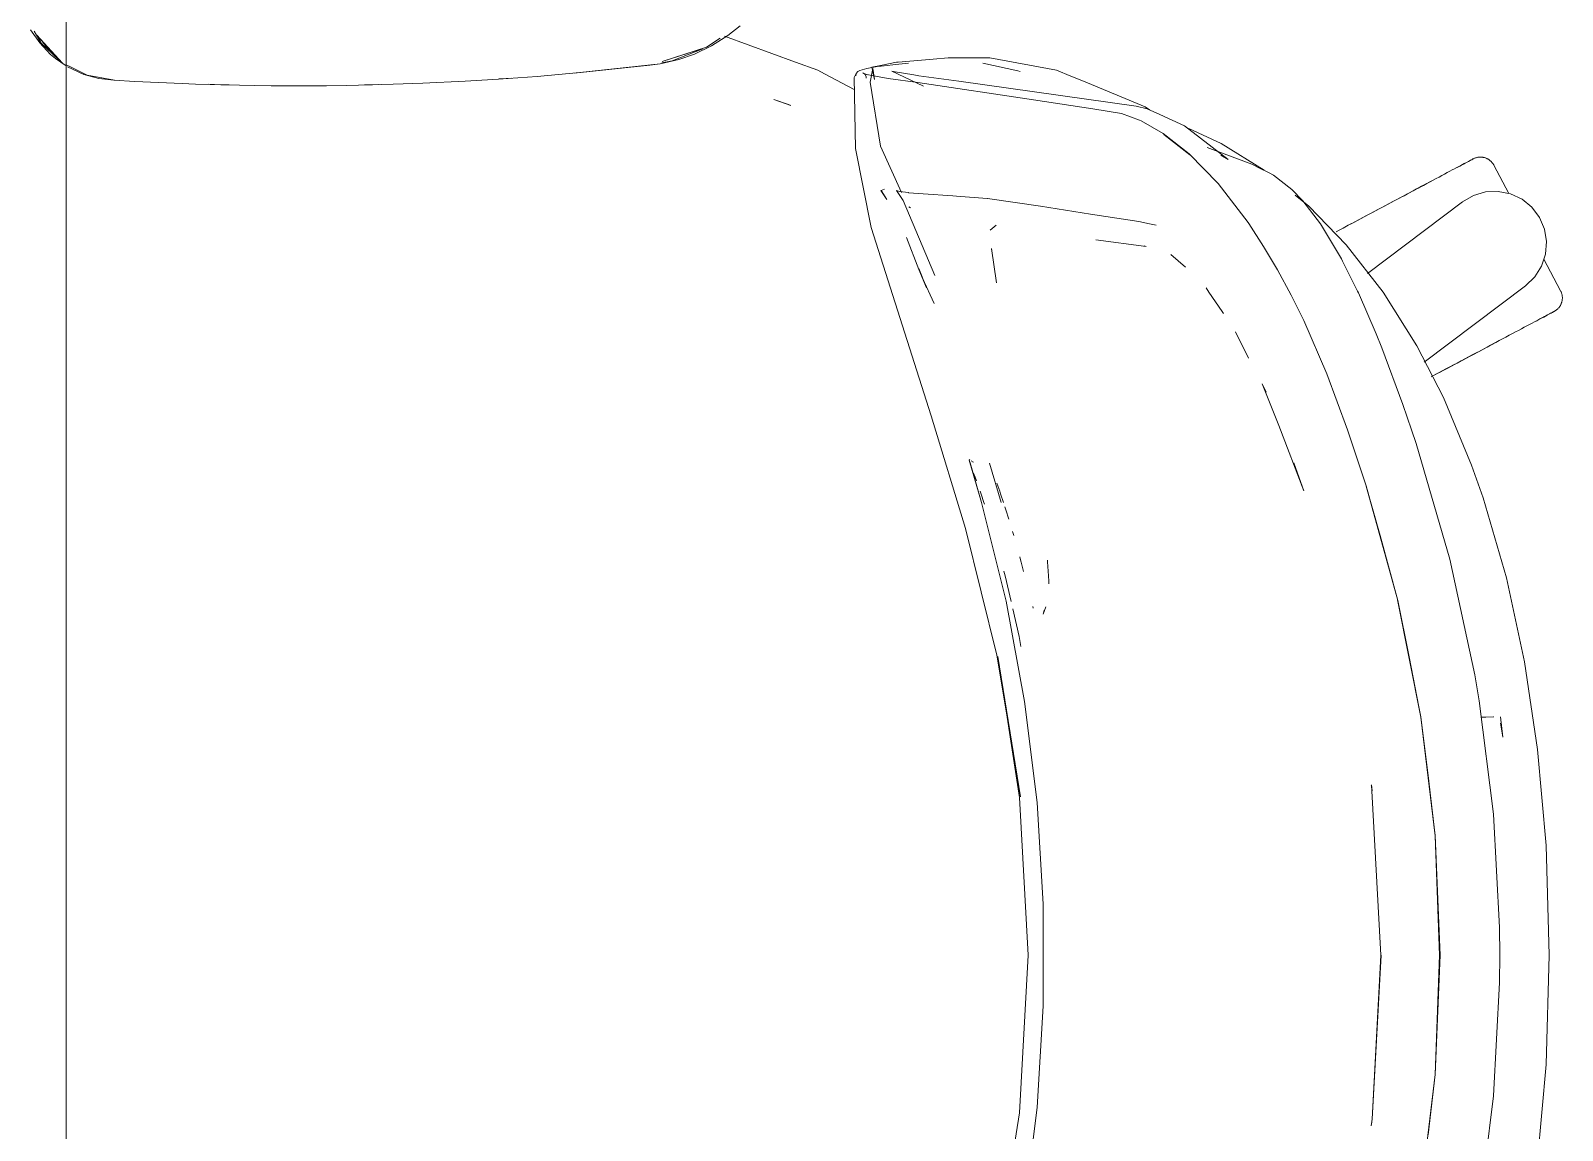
# Model space of a CAD drawing. Header units: millimetres. Extents: x 155927 to 295199, y -4084 to 97293.
# Drawn here: x 187113.7 to 187521.8, y 30701.7 to 30994.6 of the extents above; entities that cross this region are included whole.
import ezdxf

# ---------------------------------------------------------------- set-up
doc = ezdxf.new("R2010")
doc.units = ezdxf.units.MM
doc.header["$MEASUREMENT"] = 0
doc.layers.add('G-IMPT', color=8, linetype='CONTINUOUS', lineweight=9)
doc.layers.add('I-FURN', color=8, linetype='CONTINUOUS', lineweight=9)

msp = doc.modelspace()

# ---------------------------------------------------------------- linework, layer by layer
at = {"layer": 'G-IMPT'}
for p, q in [((187302.81, 30995.87), (187299.5, 30993.25)), ((187116.18, 30991.28), (187113.74, 30994.74)), ((187114.67, 30994.38), (187116.55, 30991.23)), ((187115.36, 30993.32), (187122.26, 30985.92)), ((187115.36, 30993.32), (187116.64, 30991.85)), ((187116.77, 30991.69), (187119.85, 30988.16)), ((187293.85, 30990.13), (187297.43, 30992.55)), ((187295.17, 30990.52), (187299.5, 30993.25)), ((187298.6, 30993.13), (187317.54, 30986.19)), ((187119.05, 30988.24), (187116.18, 30991.28)), ((187116.55, 30991.23), (187122.26, 30985.92)), ((187119.05, 30988.24), (187120.37, 30987.1)), ((187122.26, 30985.92), (187119.85, 30988.16)), ((187293.85, 30990.13), (187282, 30986.31)), ((187291.14, 30989.23), (187282, 30986.31)), ((187284.63, 30986.52), (187292.81, 30989.72)), ((187290.59, 30988.33), (187286.46, 30986.88)), ((187295.17, 30990.52), (187290.59, 30988.33)), ((187293.85, 30990.13), (187291.14, 30989.23)), ((187354.23, 30986.98), (187358.18, 30987.32)), ((187362.35, 30987.32), (187358.18, 30987.32)), ((187369.32, 30987.29), (187362.35, 30987.32)), ((187369.32, 30987.29), (187387.02, 30984.05)), ((187123.23, 30985.15), (187120.37, 30987.1)), ((187124.5, 30984.82), (187123.23, 30985.45)), ((187123.59, 30984.9), (187127.92, 30982.91)), ((187124.5, 30984.82), (187128.76, 30982.72)), ((187260.06, 30983.38), (187248.67, 30982.39)), ((187281.5, 30985.73), (187258.54, 30983.27)), ((187258.54, 30983.27), (187278.68, 30985.4)), ((187281.5, 30985.73), (187260.06, 30983.38)), ((187281.5, 30985.73), (187278.68, 30985.4)), ((187281.5, 30985.73), (187286.46, 30986.88)), ((187281.95, 30986.02), (187284.63, 30986.52)), ((187317.54, 30986.19), (187323.51, 30984)), ((187325.27, 30983.08), (187323.51, 30984)), ((187334.09, 30983.65), (187333.72, 30983.16)), ((187334.63, 30983.97), (187334.09, 30983.65)), ((187334.63, 30983.97), (187336.49, 30984.52)), ((187335.98, 30982.93), (187335.48, 30983.33)), ((187336.58, 30982.77), (187335.48, 30983.33)), ((187339.77, 30985.06), (187336.49, 30984.52)), ((187338.1, 30984.46), (187337.41, 30980.88)), ((187340.18, 30985.32), (187337.86, 30984.87)), ((187338.59, 30981.59), (187337.86, 30984.87)), ((187338.59, 30981.59), (187338.1, 30984.46)), ((187339.77, 30985.06), (187340.39, 30985.14)), ((187344.43, 30986.13), (187340.18, 30985.32)), ((187340.39, 30985.14), (187345.07, 30985.65)), ((187343.2, 30983.74), (187351.6, 30979.75)), ((187343.2, 30983.74), (187344.06, 30983.59)), ((187349.08, 30982.76), (187344.06, 30983.59)), ((187344.9, 30986.17), (187344.43, 30986.13)), ((187344.9, 30986.17), (187354.23, 30986.98)), ((187345.07, 30985.65), (187347.66, 30985.87)), ((187367.46, 30985.88), (187376.76, 30983.84)), ((187376.76, 30983.84), (187377.34, 30983.68)), ((187387.02, 30984.05), (187390.88, 30982.46)), ((187131.87, 30981.85), (187127.92, 30982.91)), ((187128.76, 30982.72), (187136.1, 30981.35)), ((187135.88, 30981.35), (187131.87, 30981.85)), ((187141.54, 30981.06), (187135.88, 30981.35)), ((187141.54, 30981.06), (187154.1, 30980.45)), ((187157.65, 30980.32), (187154.1, 30980.45)), ((187173.32, 30979.95), (187157.65, 30980.32)), ((187161.05, 30980.27), (187164.37, 30980.12)), ((187166.59, 30980.12), (187164.37, 30980.12)), ((187173.32, 30979.95), (187177.83, 30979.89)), ((187177.83, 30979.89), (187192.54, 30979.9)), ((187198.01, 30979.97), (187192.54, 30979.9)), ((187198.01, 30979.97), (187210.32, 30980.27)), ((187204.79, 30980.11), (187202.71, 30980.11)), ((187206.45, 30980.19), (187204.79, 30980.11)), ((187218.2, 30980.56), (187210.32, 30980.27)), ((187218.2, 30980.56), (187229.51, 30981.1)), ((187238.38, 30981.66), (187229.51, 30981.1)), ((187238.38, 30981.66), (187248.67, 30982.39)), ((187240.42, 30981.8), (187238.52, 30981.71)), ((187240.42, 30981.8), (187241.84, 30981.93)), ((187333.18, 30978.93), (187325.27, 30983.08)), ((187333.11, 30982.12), (187333.72, 30983.16)), ((187333.5, 30963.14), (187333.11, 30982.12)), ((187333.59, 30982.53), (187333.72, 30983.16)), ((187333.59, 30982.53), (187333.7, 30983.08)), ((187333.72, 30983.16), (187333.7, 30983.08)), ((187336.58, 30982.77), (187335.96, 30982.94)), ((187335.96, 30982.94), (187342.23, 30981.83)), ((187335.98, 30982.93), (187336.31, 30982.39)), ((187336.38, 30981.89), (187336.31, 30982.39)), ((187340.13, 30963.84), (187337.41, 30980.88)), ((187342.23, 30981.83), (187350.08, 30980.72)), ((187349.08, 30982.76), (187350.38, 30982.54)), ((187350.08, 30980.72), (187380.95, 30976.16)), ((187361.04, 30981.1), (187350.38, 30982.54)), ((187361.04, 30981.1), (187408.26, 30974.43)), ((187394.24, 30981.07), (187390.88, 30982.46)), ((187410.69, 30974.27), (187394.24, 30981.07)), ((187316.24, 30974.59), (187311.77, 30976.23)), ((187311.77, 30976.23), (187315.65, 30974.85)), ((187380.95, 30976.16), (187396.72, 30973.77)), ((187316.24, 30974.59), (187315.65, 30974.85)), ((187404.39, 30972.47), (187396.72, 30973.77)), ((187404.39, 30972.47), (187409.18, 30970.71)), ((187408.26, 30974.43), (187411.25, 30973.78)), ((187411.86, 30973.5), (187410.69, 30974.27)), ((187414.62, 30972.22), (187411.25, 30973.78)), ((187414.62, 30972.22), (187421.14, 30969.18)), ((187409.6, 30970.5), (187409.18, 30970.71)), ((187415.44, 30967.21), (187409.6, 30970.5)), ((187415.44, 30967.21), (187422.41, 30961.79)), ((187422.61, 30961.49), (187415.66, 30966.89)), ((187415.66, 30966.89), (187419.04, 30964.3)), ((187432.84, 30960.24), (187421.14, 30969.18)), ((187422.33, 30968.51), (187430.95, 30964.53)), ((187333.5, 30963.14), (187337.69, 30942.18)), ((187340.13, 30963.84), (187345.74, 30951.49)), ((187422.61, 30961.49), (187419.04, 30964.3)), ((187427.19, 30963.47), (187439.09, 30958.96)), ((187430.95, 30964.53), (187442.4, 30957.4)), ((187430.14, 30953.89), (187422.41, 30961.79)), ((187432.84, 30960.24), (187430.81, 30961.4)), ((187441.32, 30957.89), (187439.09, 30958.96)), ((187443.76, 30956.71), (187441.32, 30957.89)), ((187444.89, 30956.1), (187443.76, 30956.71)), ((187444.89, 30956.1), (187449.76, 30952.24)), ((187340.27, 30952.01), (187340.33, 30952.03)), ((187340.27, 30952.01), (187341.86, 30949.55)), ((187341.2, 30952.31), (187340.33, 30952.03)), ((187341.86, 30949.55), (187340.33, 30952.03)), ((187340.33, 30952.03), (187341.82, 30949.56)), ((187345.19, 30951.72), (187344.47, 30952)), ((187344.47, 30952), (187346.23, 30949.34)), ((187345.19, 30951.72), (187345.21, 30951.71)), ((187347.59, 30951.42), (187345.21, 30951.71)), ((187347.59, 30951.42), (187347.67, 30951.41)), ((187351.54, 30951.12), (187347.67, 30951.41)), ((187359.4, 30950.55), (187351.54, 30951.12)), ((187360.39, 30950.48), (187359.4, 30950.55)), ((187430.14, 30953.89), (187438.16, 30943.46)), ((187449.76, 30952.24), (187452.65, 30949.21)), ((187454.32, 30947.79), (187450.65, 30950.79)), ((187346.23, 30949.34), (187354.67, 30929.36)), ((187347.68, 30947.62), (187348.12, 30947.35)), ((187368.63, 30949.86), (187360.39, 30950.48)), ((187368.63, 30949.86), (187368.71, 30949.85)), ((187382.78, 30947.82), (187368.71, 30949.85)), ((187382.78, 30947.82), (187396.14, 30945.71)), ((187452.65, 30949.21), (187457.37, 30943.08)), ((187454.32, 30947.79), (187464.28, 30937.5)), ((187369.37, 30941.47), (187371.01, 30942.75)), ((187396.14, 30945.71), (187396.65, 30945.63)), ((187397.26, 30945.53), (187396.65, 30945.63)), ((187397.26, 30945.53), (187408.98, 30943.73)), ((187408.98, 30943.73), (187409.45, 30943.66)), ((187411.43, 30943.23), (187409.45, 30943.66)), ((187413.6, 30942.77), (187411.43, 30943.23)), ((187438.33, 30943.2), (187438.16, 30943.46)), ((187442.21, 30937.1), (187438.33, 30943.2)), ((187457.37, 30943.08), (187458.23, 30941.79)), ((187353.68, 30891.94), (187337.69, 30942.18)), ((187350.37, 30930.99), (187347.12, 30939.46)), ((187397.56, 30938.85), (187410.91, 30937.07)), ((187462.96, 30933.79), (187458.23, 30941.79)), ((187369.72, 30936.53), (187371.12, 30927.36)), ((187369.72, 30936.53), (187369.77, 30936.18)), ((187410.91, 30937.07), (187410.44, 30937.22)), ((187421.41, 30931.57), (187417.5, 30934.91)), ((187442.21, 30937.1), (187445.98, 30930.87)), ((187474.09, 30924.9), (187464.28, 30937.5)), ((187352.39, 30926.09), (187350.37, 30931.2)), ((187350.37, 30931.2), (187352.39, 30926.08)), ((187350.37, 30930.99), (187352.39, 30926.09)), ((187449.55, 30924.08), (187445.98, 30930.87)), ((187463.27, 30933.19), (187462.96, 30933.79)), ((187463.27, 30933.19), (187467.27, 30925.18)), ((187351.39, 30928.62), (187354.44, 30921.9)), ((187427.69, 30924.94), (187426.93, 30926.04)), ((187427.69, 30924.94), (187431.18, 30919.81)), ((187449.55, 30924.08), (187452.94, 30917.36)), ((187467.49, 30924.74), (187467.27, 30925.18)), ((187467.49, 30924.74), (187472.26, 30913.78)), ((187483.06, 30910.6), (187474.09, 30924.9)), ((187431.18, 30919.81), (187431.57, 30919.23)), ((187434.71, 30914.33), (187438.25, 30907.36)), ((187459.11, 30903.13), (187452.94, 30917.36)), ((187472.26, 30913.78), (187473.74, 30910.1)), ((187479.34, 30895.03), (187473.74, 30910.1)), ((187490.15, 30896.82), (187483.06, 30910.6)), ((187464.57, 30888.25), (187459.11, 30903.13)), ((187445.61, 30891.17), (187441.88, 30900.5)), ((187441.88, 30900.5), (187442.88, 30898.25)), ((187479.34, 30895.03), (187481.68, 30888.21)), ((187497.67, 30878.85), (187490.15, 30896.82)), ((187362.86, 30861.96), (187353.68, 30891.94)), ((187446.27, 30889.44), (187445.61, 30891.17)), ((187452.98, 30872), (187446.27, 30889.44)), ((187464.57, 30888.25), (187469.58, 30873.33)), ((187482.88, 30884.6), (187481.68, 30888.21)), ((187482.88, 30884.6), (187491.82, 30853.77)), ((187363.82, 30880.14), (187363.96, 30880.38)), ((187367.09, 30868.92), (187363.82, 30880.14)), ((187367.09, 30868.92), (187363.98, 30879.74)), ((187364.03, 30879.45), (187363.98, 30879.74)), ((187367.09, 30868.92), (187364.03, 30879.45)), ((187364.91, 30879.6), (187364.3, 30879.98)), ((187364.91, 30879.6), (187364.7, 30879.75)), ((187372.29, 30868.91), (187369.25, 30879.34)), ((187452.98, 30872), (187450.26, 30879.43)), ((187497.67, 30878.85), (187500.74, 30870.12)), ((187365.37, 30875.66), (187364.97, 30876.73)), ((187365.71, 30874.69), (187365.37, 30875.66)), ((187371.16, 30874.09), (187371.92, 30871.93)), ((187473.31, 30860.08), (187469.54, 30873.25)), ((187477.97, 30842.84), (187469.54, 30873.25)), ((187477.97, 30842.84), (187469.58, 30873.33)), ((187366.7, 30871.94), (187366.99, 30871.14)), ((187367.72, 30868.91), (187366.99, 30871.14)), ((187373.64, 30842.6), (187367.09, 30868.92)), ((187367.72, 30868.91), (187367.87, 30868.46)), ((187372.18, 30871.21), (187371.92, 30871.93)), ((187372.18, 30871.21), (187372.95, 30868.91)), ((187500.74, 30870.12), (187506.92, 30848.87)), ((187373.33, 30867.77), (187373.58, 30866.99)), ((187373.58, 30866.99), (187374.36, 30864.5)), ((187362.86, 30861.96), (187371.18, 30828.28)), ((187375.35, 30861.2), (187375.69, 30860.08)), ((187473.31, 30860.08), (187477.97, 30842.84)), ((187377.26, 30854.41), (187378.26, 30850.55)), ((187377.26, 30854.41), (187377.65, 30852.89)), ((187384.68, 30853.06), (187384.65, 30853.54)), ((187384.96, 30849.35), (187384.68, 30853.06)), ((187498.49, 30822.98), (187491.82, 30853.77)), ((187373.41, 30849.33), (187373.07, 30850.62)), ((187374.96, 30842.58), (187373.41, 30849.33)), ((187384.96, 30849.35), (187385.06, 30847.98)), ((187506.92, 30848.87), (187511.73, 30826.51)), ((187385.06, 30847.28), (187385.06, 30847.98)), ((187373.64, 30842.6), (187378.57, 30815.93)), ((187377.12, 30833.19), (187375.41, 30840.61)), ((187380.86, 30840.79), (187380.72, 30841.2)), ((187383.53, 30839.19), (187384.21, 30841.14)), ((187484.14, 30811.71), (187477.92, 30842.95)), ((187477.92, 30842.95), (187484.14, 30811.79)), ((187477.97, 30842.84), (187481.04, 30827.81)), ((187383.53, 30839.19), (187383.74, 30840.24)), ((187377.59, 30830.55), (187377.12, 30833.19)), ((187371.18, 30828.28), (187377.44, 30790.54)), ((187377.17, 30790.37), (187371.44, 30827.9)), ((187377.44, 30790.54), (187371.44, 30827.9)), ((187484.14, 30811.71), (187481.04, 30827.81)), ((187515.22, 30803.09), (187511.73, 30826.51)), ((187499.67, 30816.06), (187498.49, 30822.98)), ((187378.57, 30815.93), (187381.87, 30789.01)), ((187503.49, 30785.89), (187499.67, 30816.06)), ((187487.96, 30780.2), (187484.14, 30811.79)), ((187503.56, 30811.82), (187501.47, 30811.75)), ((187503.56, 30811.82), (187503.45, 30811.82)), ((187505.32, 30811.79), (187505.97, 30806.38)), ((187486.08, 30796.23), (187484.14, 30811.71)), ((187487.92, 30780.16), (187484.14, 30811.71)), ((187500.22, 30811.71), (187501.47, 30811.75)), ((187505.4, 30810.15), (187505.97, 30806.38)), ((187517.49, 30777.52), (187515.22, 30803.09)), ((187486.08, 30796.23), (187487.92, 30780.16)), ((187470.92, 30793.66), (187470.96, 30793.41)), ((187471.2, 30792.11), (187470.96, 30793.41)), ((187473.47, 30748.38), (187470.97, 30793.72)), ((187470.97, 30793.72), (187471.2, 30792.11)), ((187377.17, 30790.37), (187379.53, 30748.38)), ((187383.52, 30761.94), (187381.87, 30789.01)), ((187505.1, 30755.69), (187503.49, 30785.89)), ((187487.92, 30780.16), (187488.6, 30765.26)), ((187487.92, 30780.16), (187489.07, 30748.38)), ((187489.29, 30748.38), (187487.96, 30780.2)), ((187518.33, 30748.38), (187517.49, 30777.52)), ((187488.6, 30765.26), (187489.07, 30748.38)), ((187383.52, 30734.82), (187383.52, 30761.94)), ((187505.1, 30755.69), (187505.2, 30748.38)), ((187377.17, 30706.39), (187379.53, 30748.38)), ((187473.52, 30748.38), (187471.2, 30704.65)), ((187473.47, 30748.38), (187471.2, 30704.65)), ((187487.92, 30716.6), (187489.07, 30748.38)), ((187487.96, 30716.56), (187489.29, 30748.38)), ((187488.6, 30731.5), (187489.07, 30748.38)), ((187505.1, 30741.07), (187505.2, 30748.38)), ((187517.49, 30719.24), (187518.33, 30748.38)), ((187505.1, 30741.07), (187503.49, 30710.86)), ((187383.52, 30734.82), (187381.87, 30707.75)), ((187488.6, 30731.5), (187487.92, 30716.6)), ((187515.22, 30693.67), (187517.49, 30719.24)), ((187487.92, 30716.6), (187484.14, 30685.05)), ((187487.96, 30716.56), (187484.14, 30684.97)), ((187487.92, 30716.6), (187486.08, 30700.52)), ((187503.49, 30710.86), (187499.67, 30680.69)), ((187371.18, 30668.48), (187377.17, 30706.39)), ((187378.57, 30680.83), (187381.87, 30707.75)), ((187470.92, 30703.1), (187470.96, 30703.35)), ((187471.2, 30704.65), (187470.94, 30702.87)), ((187471.2, 30704.65), (187470.96, 30703.35))]:
    msp.add_line(p, q, dxfattribs=at)
at = {"layer": 'I-FURN'}
for p, q in [((187123.23, 30026.14), (187123.23, 31426.14)), ((187123.23, 31426.14), (187123.23, 30026.14)), ((187494.51, 30958.51), (187495.01, 30958.78)), ((187495.27, 30958.91), (187494.78, 30958.66)), ((187495.01, 30958.78), (187495.48, 30959.03)), ((187495.71, 30959.15), (187495.27, 30958.91)), ((187495.48, 30959.03), (187495.91, 30959.25)), ((187496.12, 30959.37), (187495.71, 30959.15)), ((187495.91, 30959.25), (187496.3, 30959.46)), ((187496.5, 30959.57), (187496.12, 30959.37)), ((187496.3, 30959.46), (187496.65, 30959.65)), ((187496.83, 30959.75), (187496.5, 30959.57)), ((187496.65, 30959.65), (187496.97, 30959.82)), ((187497.13, 30959.9), (187496.83, 30959.75)), ((187496.97, 30959.82), (187497.25, 30959.97)), ((187497.39, 30960.04), (187497.13, 30959.9)), ((187497.25, 30959.97), (187497.49, 30960.1)), ((187497.61, 30960.16), (187497.39, 30960.04)), ((187497.49, 30960.1), (187497.69, 30960.2)), ((187497.79, 30960.25), (187497.61, 30960.16)), ((187497.69, 30960.2), (187497.86, 30960.29)), ((187497.93, 30960.33), (187497.79, 30960.25)), ((187497.86, 30960.29), (187497.98, 30960.36)), ((187498.03, 30960.38), (187497.93, 30960.33)), ((187497.98, 30960.36), (187498.06, 30960.4)), ((187498.09, 30960.41), (187498.03, 30960.38)), ((187498.06, 30960.4), (187498.1, 30960.42)), ((187498.11, 30960.42), (187498.09, 30960.41)), ((187498.1, 30960.42), (187498.11, 30960.42)), ((187498.11, 30960.42), (187498.25, 30960.5)), ((187498.25, 30960.5), (187498.4, 30960.56)), ((187498.4, 30960.56), (187498.55, 30960.63)), ((187498.55, 30960.63), (187498.7, 30960.68)), ((187498.7, 30960.68), (187498.85, 30960.73)), ((187498.85, 30960.73), (187499.01, 30960.77)), ((187499.01, 30960.77), (187499.16, 30960.81)), ((187499.16, 30960.81), (187499.32, 30960.84)), ((187499.32, 30960.84), (187499.48, 30960.86)), ((187499.48, 30960.86), (187499.64, 30960.88)), ((187499.64, 30960.88), (187499.8, 30960.89)), ((187499.8, 30960.89), (187499.96, 30960.9)), ((187499.96, 30960.9), (187500.13, 30960.89)), ((187500.13, 30960.89), (187500.29, 30960.89)), ((187500.29, 30960.89), (187500.45, 30960.87)), ((187500.45, 30960.87), (187500.61, 30960.85)), ((187500.61, 30960.85), (187500.77, 30960.82)), ((187500.77, 30960.82), (187500.92, 30960.79)), ((187500.92, 30960.79), (187501.08, 30960.75)), ((187501.08, 30960.75), (187501.23, 30960.7)), ((187501.23, 30960.7), (187501.39, 30960.65)), ((187501.39, 30960.65), (187501.54, 30960.59)), ((187501.54, 30960.59), (187501.68, 30960.53)), ((187501.68, 30960.53), (187501.83, 30960.46)), ((187501.83, 30960.46), (187501.97, 30960.38)), ((187501.97, 30960.38), (187502.11, 30960.3)), ((187502.11, 30960.3), (187502.25, 30960.21)), ((187502.25, 30960.21), (187502.38, 30960.12)), ((187502.38, 30960.12), (187502.51, 30960.02)), ((187502.51, 30960.02), (187502.63, 30959.92)), ((187502.63, 30959.92), (187502.75, 30959.81)), ((187502.75, 30959.81), (187502.87, 30959.7)), ((187502.87, 30959.7), (187502.98, 30959.58)), ((187502.98, 30959.58), (187503.08, 30959.46)), ((187503.08, 30959.46), (187503.18, 30959.34)), ((187503.18, 30959.34), (187503.28, 30959.21)), ((187503.28, 30959.21), (187503.37, 30959.07)), ((187503.37, 30959.07), (187503.46, 30958.94)), ((187503.46, 30958.94), (187503.54, 30958.8)), ((187503.54, 30958.8), (187503.56, 30958.76)), ((187507.59, 30951.18), (187503.56, 30958.76)), ((187487.39, 30954.72), (187486.55, 30954.28)), ((187488.2, 30955.16), (187487.39, 30954.72)), ((187488.99, 30955.57), (187488.2, 30955.16)), ((187489.75, 30955.98), (187488.99, 30955.57)), ((187490.48, 30956.37), (187489.75, 30955.98)), ((187491.19, 30956.75), (187490.48, 30956.37)), ((187491.87, 30957.11), (187491.19, 30956.75)), ((187492.52, 30957.45), (187491.87, 30957.11)), ((187493.13, 30957.78), (187492.52, 30957.45)), ((187493.72, 30958.09), (187493.13, 30957.78)), ((187493.41, 30957.92), (187493.97, 30958.23)), ((187494.27, 30958.38), (187493.72, 30958.09)), ((187493.97, 30958.23), (187494.51, 30958.51)), ((187494.78, 30958.66), (187494.27, 30958.38)), ((187478.68, 30950.1), (187479.66, 30950.61)), ((187480.18, 30950.89), (187479.21, 30950.38)), ((187479.66, 30950.61), (187480.62, 30951.13)), ((187481.13, 30951.4), (187480.18, 30950.89)), ((187480.62, 30951.13), (187481.57, 30951.63)), ((187482.08, 30951.9), (187481.13, 30951.4)), ((187481.57, 30951.63), (187482.51, 30952.13)), ((187483.01, 30952.4), (187482.08, 30951.9)), ((187482.51, 30952.13), (187483.43, 30952.62)), ((187483.92, 30952.88), (187483.01, 30952.4)), ((187483.43, 30952.62), (187484.34, 30953.1)), ((187484.82, 30953.36), (187483.92, 30952.88)), ((187484.34, 30953.1), (187485.22, 30953.57)), ((187485.69, 30953.82), (187484.82, 30953.36)), ((187485.22, 30953.57), (187486.09, 30954.04)), ((187486.55, 30954.28), (187485.69, 30953.82)), ((187486.09, 30954.04), (187486.94, 30954.49)), ((187495.21, 30948.98), (187498.13, 30950.67)), ((187498.13, 30950.67), (187501.37, 30951.61)), ((187501.37, 30951.61), (187504.74, 30951.75)), ((187504.74, 30951.75), (187508.05, 30951.08)), ((187508.05, 30951.08), (187511.1, 30949.64)), ((187469.9, 30929.9), (187495.21, 30948.98)), ((187472.24, 30946.67), (187471.23, 30946.13)), ((187471.69, 30946.38), (187472.7, 30946.91)), ((187473.24, 30947.2), (187472.24, 30946.67)), ((187472.7, 30946.91), (187473.7, 30947.45)), ((187474.25, 30947.74), (187473.24, 30947.2)), ((187473.7, 30947.45), (187474.71, 30947.98)), ((187475.25, 30948.27), (187474.25, 30947.74)), ((187474.71, 30947.98), (187475.71, 30948.52)), ((187476.25, 30948.8), (187475.25, 30948.27)), ((187475.71, 30948.52), (187476.71, 30949.05)), ((187477.24, 30949.33), (187476.25, 30948.8)), ((187476.71, 30949.05), (187477.7, 30949.57)), ((187478.23, 30949.86), (187477.24, 30949.33)), ((187477.7, 30949.57), (187478.68, 30950.1)), ((187479.21, 30950.38), (187478.23, 30949.86)), ((187511.1, 30949.64), (187513.71, 30947.51)), ((187513.71, 30947.51), (187515.74, 30944.82)), ((187464.37, 30942.49), (187463.43, 30941.99)), ((187463.86, 30942.22), (187464.81, 30942.72)), ((187465.32, 30942.99), (187464.37, 30942.49)), ((187464.81, 30942.72), (187465.76, 30943.23)), ((187466.28, 30943.5), (187465.32, 30942.99)), ((187465.76, 30943.23), (187466.73, 30943.74)), ((187467.26, 30944.02), (187466.28, 30943.5)), ((187466.73, 30943.74), (187467.71, 30944.26)), ((187468.24, 30944.55), (187467.26, 30944.02)), ((187467.71, 30944.26), (187468.7, 30944.79)), ((187469.23, 30945.07), (187468.24, 30944.55)), ((187468.7, 30944.79), (187469.69, 30945.32)), ((187470.23, 30945.6), (187469.23, 30945.07)), ((187469.69, 30945.32), (187470.69, 30945.85)), ((187471.23, 30946.13), (187470.23, 30945.6)), ((187470.69, 30945.85), (187471.69, 30946.38)), ((187515.74, 30944.82), (187517.07, 30941.71)), ((187462.51, 30941.5), (187461.6, 30941.02)), ((187462.02, 30941.24), (187462.93, 30941.72)), ((187463.43, 30941.99), (187462.51, 30941.5)), ((187462.93, 30941.72), (187463.86, 30942.22)), ((187517.07, 30941.71), (187517.61, 30938.39)), ((187517.61, 30938.39), (187517.35, 30935.02)), ((187517.35, 30935.02), (187516.28, 30931.82)), ((187516.28, 30931.82), (187514.48, 30928.97)), ((187521.37, 30925.26), (187516.9, 30933.67)), ((187512.06, 30926.63), (187484.99, 30906.23)), ((187514.48, 30928.97), (187512.06, 30926.63)), ((187521.37, 30925.26), (187521.44, 30925.12)), ((187521.44, 30925.12), (187521.51, 30924.97)), ((187521.51, 30924.97), (187521.57, 30924.82)), ((187521.59, 30921.98), (187521.54, 30921.83)), ((187521.57, 30924.82), (187521.63, 30924.67)), ((187521.65, 30922.13), (187521.59, 30921.98)), ((187521.63, 30924.67), (187521.67, 30924.51)), ((187521.69, 30922.29), (187521.65, 30922.13)), ((187521.67, 30924.51), (187521.72, 30924.36)), ((187521.73, 30922.44), (187521.69, 30922.29)), ((187521.72, 30924.36), (187521.75, 30924.2)), ((187521.77, 30922.6), (187521.73, 30922.44)), ((187521.75, 30924.2), (187521.78, 30924.04)), ((187521.79, 30922.76), (187521.77, 30922.6)), ((187521.78, 30924.04), (187521.81, 30923.88)), ((187521.82, 30922.92), (187521.79, 30922.76)), ((187521.81, 30923.88), (187521.83, 30923.72)), ((187521.83, 30923.08), (187521.82, 30922.92)), ((187521.83, 30923.72), (187521.84, 30923.56)), ((187521.84, 30923.24), (187521.83, 30923.08)), ((187521.84, 30923.56), (187521.84, 30923.4)), ((187521.84, 30923.4), (187521.84, 30923.24)), ((187515.57, 30917.61), (187516.11, 30917.9)), ((187516.38, 30918.04), (187515.86, 30917.77)), ((187516.11, 30917.9), (187516.61, 30918.16)), ((187516.86, 30918.3), (187516.38, 30918.04)), ((187516.61, 30918.16), (187517.07, 30918.41)), ((187517.31, 30918.54), (187516.86, 30918.3)), ((187517.07, 30918.41), (187517.5, 30918.64)), ((187517.72, 30918.75), (187517.31, 30918.54)), ((187517.5, 30918.64), (187517.89, 30918.85)), ((187518.09, 30918.95), (187517.72, 30918.75)), ((187517.89, 30918.85), (187518.25, 30919.04)), ((187518.43, 30919.13), (187518.09, 30918.95)), ((187518.25, 30919.04), (187518.57, 30919.21)), ((187518.72, 30919.29), (187518.43, 30919.13)), ((187518.57, 30919.21), (187518.85, 30919.35)), ((187518.98, 30919.43), (187518.72, 30919.29)), ((187518.85, 30919.35), (187519.09, 30919.48)), ((187519.2, 30919.54), (187518.98, 30919.43)), ((187519.09, 30919.48), (187519.29, 30919.59)), ((187519.38, 30919.64), (187519.2, 30919.54)), ((187519.29, 30919.59), (187519.45, 30919.68)), ((187519.52, 30919.71), (187519.38, 30919.64)), ((187519.45, 30919.68), (187519.57, 30919.74)), ((187519.62, 30919.77), (187519.52, 30919.71)), ((187519.57, 30919.74), (187519.66, 30919.78)), ((187519.68, 30919.8), (187519.62, 30919.77)), ((187519.66, 30919.78), (187519.7, 30919.81)), ((187519.7, 30919.81), (187519.68, 30919.8)), ((187519.74, 30919.83), (187519.7, 30919.81)), ((187519.7, 30919.81), (187519.7, 30919.81)), ((187519.88, 30919.91), (187519.74, 30919.83)), ((187520.02, 30920), (187519.88, 30919.91)), ((187520.15, 30920.09), (187520.02, 30920)), ((187520.28, 30920.18), (187520.15, 30920.09)), ((187520.41, 30920.28), (187520.28, 30920.18)), ((187520.53, 30920.39), (187520.41, 30920.28)), ((187520.64, 30920.5), (187520.53, 30920.39)), ((187520.76, 30920.62), (187520.64, 30920.5)), ((187520.86, 30920.74), (187520.76, 30920.62)), ((187520.97, 30920.86), (187520.86, 30920.74)), ((187521.06, 30920.99), (187520.97, 30920.86)), ((187521.16, 30921.12), (187521.06, 30920.99)), ((187521.24, 30921.26), (187521.16, 30921.12)), ((187521.33, 30921.4), (187521.24, 30921.26)), ((187521.4, 30921.54), (187521.33, 30921.4)), ((187521.47, 30921.68), (187521.4, 30921.54)), ((187521.54, 30921.83), (187521.47, 30921.68)), ((187507.69, 30913.42), (187508.53, 30913.87)), ((187508.53, 30913.87), (187509.36, 30914.31)), ((187509.36, 30914.31), (187510.16, 30914.73)), ((187510.16, 30914.73), (187510.94, 30915.15)), ((187510.94, 30915.15), (187511.69, 30915.55)), ((187511.69, 30915.55), (187512.41, 30915.93)), ((187512.41, 30915.93), (187513.1, 30916.3)), ((187513.1, 30916.3), (187513.77, 30916.65)), ((187513.77, 30916.65), (187514.4, 30916.99)), ((187514.4, 30916.99), (187515, 30917.31)), ((187515.31, 30917.47), (187514.73, 30917.16)), ((187515, 30917.31), (187515.57, 30917.61)), ((187515.86, 30917.77), (187515.31, 30917.47)), ((187500.8, 30909.76), (187499.83, 30909.24)), ((187500.28, 30909.48), (187501.25, 30910)), ((187501.77, 30910.28), (187500.8, 30909.76)), ((187501.25, 30910), (187502.21, 30910.51)), ((187502.73, 30910.78), (187501.77, 30910.28)), ((187502.21, 30910.51), (187503.17, 30911.02)), ((187503.67, 30911.29), (187502.73, 30910.78)), ((187503.17, 30911.02), (187504.1, 30911.51)), ((187504.6, 30911.78), (187503.67, 30911.29)), ((187504.1, 30911.51), (187505.03, 30912.01)), ((187505.52, 30912.27), (187504.6, 30911.78)), ((187505.03, 30912.01), (187505.93, 30912.49)), ((187505.93, 30912.49), (187506.82, 30912.96)), ((187506.82, 30912.96), (187507.69, 30913.42)), ((187492.29, 30905.23), (187493.29, 30905.76)), ((187493.83, 30906.05), (187492.83, 30905.52)), ((187493.29, 30905.76), (187494.29, 30906.3)), ((187494.84, 30906.59), (187493.83, 30906.05)), ((187494.29, 30906.3), (187495.3, 30906.83)), ((187495.84, 30907.12), (187494.84, 30906.59)), ((187495.3, 30906.83), (187496.3, 30907.37)), ((187496.84, 30907.66), (187495.84, 30907.12)), ((187496.3, 30907.37), (187497.31, 30907.9)), ((187497.84, 30908.19), (187496.84, 30907.66)), ((187497.31, 30907.9), (187498.3, 30908.43)), ((187498.84, 30908.72), (187497.84, 30908.19)), ((187498.3, 30908.43), (187499.29, 30908.96)), ((187499.83, 30909.24), (187498.84, 30908.72)), ((187499.29, 30908.96), (187500.28, 30909.48)), ((187487.88, 30902.89), (187486.92, 30902.38)), ((187487.36, 30902.61), (187488.33, 30903.13)), ((187488.85, 30903.41), (187487.88, 30902.89)), ((187488.33, 30903.13), (187489.31, 30903.65)), ((187489.84, 30903.93), (187488.85, 30903.41)), ((187489.31, 30903.65), (187490.29, 30904.17)), ((187490.83, 30904.46), (187489.84, 30903.93)), ((187490.29, 30904.17), (187491.29, 30904.7)), ((187491.83, 30904.99), (187490.83, 30904.46)), ((187491.29, 30904.7), (187492.29, 30905.23)), ((187492.83, 30905.52), (187491.83, 30904.99))]:
    msp.add_line(p, q, dxfattribs=at)

doc.saveas('drawing.dxf')
